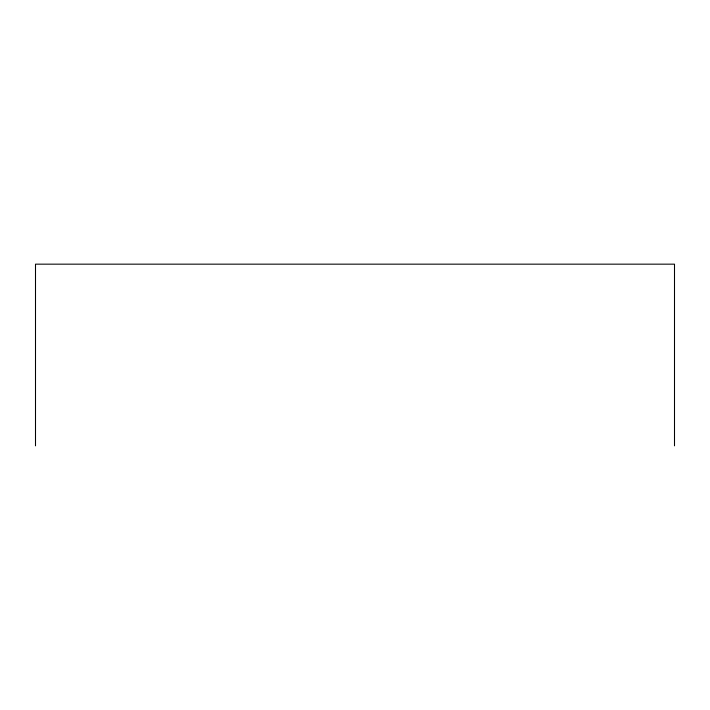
<?xml version="1.0" encoding="UTF-8"?>
<svg xmlns="http://www.w3.org/2000/svg" width="710" height="710" viewBox="0 0 710 710"><rect width="100%" height="100%" fill="white"/><g stroke="black" fill="none" stroke-linecap="round" stroke-linejoin="round"><path stroke-width="1.06" d="M674.5 445.836L674.5 264.164L35.5 264.164L35.5 445.836"/></g></svg>
